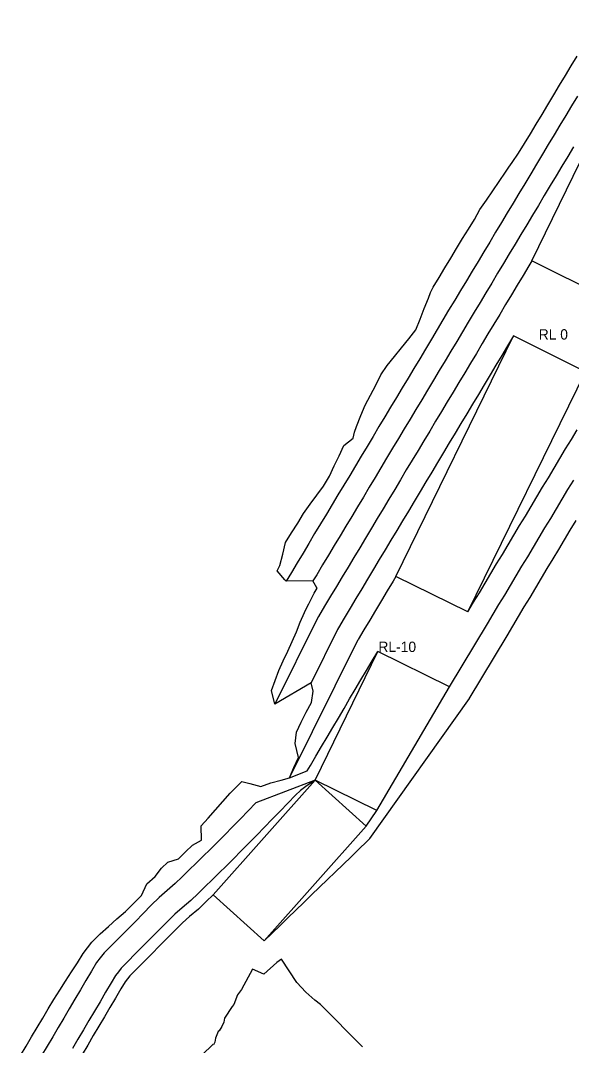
# Model space of a CAD drawing. Extents: x 115.113 to 115.1387, y -3.0991 to -3.0676.
# Drawn here: x 115.113827 to 115.115996, y -3.089755 to -3.085724 of the extents above; entities that cross this region are included whole.
import ezdxf

# ---------------------------------------------------------------- set-up
doc = ezdxf.new("R2010")
doc.units = 0
doc.header["$MEASUREMENT"] = 0
doc.layers.add('FeatureAttribs', color=7, linetype='Continuous')
doc.layers.add('HRS_SMT2_R1', color=7, linetype='Continuous')

# ---------------------------------------------------------------- blocks, each defined once
blk = doc.blocks.new('FEATURE')

msp = doc.modelspace()

# ---------------------------------------------------------------- linework, layer by layer
at = {"layer": 'HRS_SMT2_R1', "color": 4}
for points in [[(115.115836, -3.0866684, 0), (115.1162978, -3.0857237, 10)], [(115.1161185, -3.0868081, 0), (115.115836, -3.0866684, 0)], [(115.1153026, -3.087908, -10), (115.1157644, -3.0869633, 0)], [(115.1160469, -3.0871036, 0), (115.1157644, -3.0869633, 0)], [(115.1155851, -3.0880477, -10), (115.1160469, -3.0871036, 0)], [(115.1155851, -3.0880477, -10), (115.1153026, -3.087908, -10)], [(115.1149846, -3.0887087, -15), (115.1152309, -3.0882028, -10)], [(115.1155136, -3.088342, -10), (115.1152309, -3.0882028, -10)], [(115.1152269, -3.088828, -15), (115.1155136, -3.088342, -10)], [(115.1149846, -3.0887087, -15), (115.1145839, -3.0891592, -20)], [(115.1149846, -3.0887087, -15), (115.1151857, -3.0888896, -15)], [(115.1152269, -3.088828, -15), (115.1149846, -3.0887087, -15)], [(115.1151857, -3.0888896, -15), (115.1152269, -3.088828, -15)], [(115.1151857, -3.0888896, -15), (115.1147851, -3.08934, -20)], [(115.1147851, -3.08934, -20), (115.1145839, -3.0891592, -20)]]:
    msp.add_polyline3d(points, dxfattribs=at)
at = {"layer": 'HRS_SMT2_R1', "color": 6}
for points in [[(115.1138271, -3.0897914, -7.0888653), (115.113849, -3.0897543, -7.0888653), (115.1138707, -3.0897175, -7.0888653), (115.1138924, -3.0896807, -7.0888653), (115.1139142, -3.0896439, -7.0888653), (115.1139359, -3.0896071, -7.0888653), (115.1139577, -3.0895703, -7.0888653), (115.113981, -3.0895344, -7.2890124), (115.1140043, -3.0894985, -7.4876118), (115.1140275, -3.0894626, -7.6815109), (115.1140506, -3.0894266, -7.861196), (115.1140737, -3.08939, -8.0042591), (115.1140907, -3.0893678, -7.9976249), (115.114108, -3.0893454, -8.005044), (115.11414, -3.0893132, -7.9976249), (115.1141735, -3.0892842, -8.359992), (115.114206, -3.0892539, -8.5484514), (115.1142396, -3.0892247, -8.8994379), (115.1142709, -3.0891932, -8.8994379), (115.1143022, -3.0891617, -8.8994379), (115.1143231, -3.0891159, -6.9545989), (115.1143568, -3.0890868, -6.951622), (115.1143811, -3.0890551, -6.0535445), (115.1144065, -3.0890305, -6.0515041), (115.1144477, -3.0890178, -8.2348146), (115.1144753, -3.088991, -8.2348146), (115.1145029, -3.0889641, -8.2348146), (115.114538, -3.088945, -9.4336882), (115.1145373, -3.0888888, -4.9060869), (115.114564, -3.0888585, -4.6849098), (115.114593, -3.0888257, -4.4484396), (115.114622, -3.0887929, -4.2086573), (115.1146514, -3.0887605, -4.0374866), (115.1146655, -3.0887459, -4.0164371), (115.1146968, -3.0887135, -4), (115.1147287, -3.0887222, -5.4180713), (115.1147721, -3.0887341, -9.1332092), (115.1148111, -3.0887198, -9.2185793), (115.1148512, -3.0887085, -9.6566381), (115.114884, -3.0886992, -10), (115.1149013, -3.0886595, -9.7661514), (115.114919, -3.08862, -9.5698032), (115.1149067, -3.0885654, -5.643405), (115.1149119, -3.0885196, -3.9007895), (115.11493, -3.0884803, -3.7633529), (115.1149502, -3.088442, -3.8793118), (115.1149701, -3.0884036, -3.9611738), (115.1149776, -3.0883589, -2.4903233), (115.114969, -3.0883258, 0), (115.1148269, -3.0884096, 0), (115.114814, -3.0883566, 3.9014366), (115.1148282, -3.0883172, 4.4342198), (115.1148425, -3.0882779, 4.949708), (115.1148594, -3.0882399, 5.1482983), (115.1148771, -3.0882022, 5.2493176), (115.1148943, -3.0881643, 5.4046407), (115.1149112, -3.0881263, 5.6065307), (115.1149267, -3.0880876, 5.9795423), (115.1149433, -3.0880494, 6.2180014), (115.114948, -3.0880384, 6.3284664), (115.1149596, -3.0880157, 6.504086), (115.1149702, -3.0879949, 6.6573167), (115.1149814, -3.0879743, 6.7703133), (115.1149926, -3.0879542, 6.8583426), (115.1149918, -3.0879527, 6.8730364), (115.1149765, -3.087926, 10), (115.1148708, -3.0879271, 10), (115.1148656, -3.087921, 10.7403708), (115.1148363, -3.0878868, 15.5839586), (115.1148456, -3.0878649, 15.9467173), (115.1148581, -3.0878204, 17.3113213), (115.1148687, -3.0877747, 18.9117851), (115.1148926, -3.0877372, 18.7820377), (115.1149163, -3.0876995, 18.684145), (115.1149392, -3.0876613, 18.684145), (115.1149648, -3.0876248, 18.3385029), (115.1149922, -3.0875893, 17.7611027), (115.1150178, -3.0875529, 17.4020634), (115.1150408, -3.0875147, 17.4020634), (115.1150597, -3.0874741, 17.9178143), (115.115079, -3.0874338, 18.395916), (115.1150979, -3.0873936, 18.8911133), (115.1151347, -3.087365, 16.986433), (115.1151398, -3.0873407, 17.8913231), (115.1151478, -3.0873187, 18.3892555), (115.1151639, -3.0872763, 19.2721233), (115.1151813, -3.0872348, 20.0029926), (115.1152023, -3.0871955, 20.2513409), (115.1152236, -3.0871563, 20.4614983), (115.1152427, -3.0871159, 20.9556313), (115.1152683, -3.0870794, 20.6005783), (115.1152967, -3.0870445, 19.9034081), (115.1153249, -3.0870095, 19.2163639), (115.115353, -3.0869745, 18.5446339), (115.1153805, -3.0869391, 17.9488754), (115.1153978, -3.0868976, 18.6790123), (115.1154135, -3.0868555, 19.5891819), (115.1154299, -3.0868147, 20.3261719), (115.1154386, -3.0867923, 20.7796631), (115.1154489, -3.0867717, 20.9676456), (115.1154719, -3.0867336, 20.9676456), (115.1154948, -3.0866954, 20.9676456), (115.1155177, -3.0866573, 20.9676456), (115.1155407, -3.0866191, 20.9676456), (115.1155636, -3.0865809, 20.9676456), (115.1155871, -3.0865432, 20.8895359), (115.115611, -3.0865056, 20.7710018), (115.1156324, -3.0864665, 20.9651413), (115.115658, -3.08643, 20.609808), (115.1156828, -3.086393, 20.3683014), (115.1157081, -3.0863563, 20.0669613), (115.1157332, -3.0863194, 19.7801933), (115.1157464, -3.0863006, 19.6048908), (115.1157592, -3.0862816, 19.4697647), (115.1157839, -3.0862444, 19.2442722), (115.1158081, -3.086207, 19.0780258), (115.1158311, -3.0861689, 19.0780258), (115.115854, -3.0861307, 19.0780258), (115.1158769, -3.0860926, 19.0780258), (115.1158998, -3.0860544, 19.0780258), (115.1159228, -3.0860162, 19.0780258), (115.1159457, -3.0859781, 19.0780258), (115.1159686, -3.08594, 19.0780258), (115.1159916, -3.0859018, 19.0780258), (115.1160145, -3.0858637, 19.0780258)], [(115.1151712, -3.0897571, -20), (115.1150054, -3.0895904, -20), (115.1149844, -3.089574, -20), (115.114949, -3.0895419, -20), (115.1149124, -3.0895046, -20), (115.114853, -3.089412, -20), (115.1148341, -3.0894254, -20), (115.114783, -3.0894707, -20), (115.1147388, -3.0894515, -20), (115.1146961, -3.089532, -20), (115.1146803, -3.0895523, -20), (115.114666, -3.0895908, -20), (115.1146587, -3.0895982, -20), (115.1146284, -3.0896446, -20), (115.1146259, -3.0896599, -20), (115.1146188, -3.0896772, -20), (115.1146072, -3.0896944, -20), (115.1146036, -3.0896967, -20), (115.1145932, -3.0897228, -20), (115.1145912, -3.0897385, -20), (115.114586, -3.0897488, -20), (115.1145823, -3.0897479, -20), (115.1145002, -3.0898272, -20)]]:
    msp.add_polyline3d(points, dxfattribs=at)
at = {"layer": 'HRS_SMT2_R1', "color": 3}
for points in [[(115.1160156, -3.0860206, 10), (115.1159927, -3.0860587, 10), (115.1159697, -3.0860969, 10), (115.1159468, -3.086135, 10), (115.1159239, -3.0861732, 10), (115.1159009, -3.0862113, 10), (115.115878, -3.0862495, 10), (115.1158551, -3.0862876, 10), (115.1158322, -3.0863258, 10), (115.1158085, -3.0863652, 10), (115.1157856, -3.0864033, 10), (115.1157627, -3.0864415, 10), (115.1157397, -3.0864796, 10), (115.1157168, -3.0865178, 10), (115.1156939, -3.0865559, 10), (115.1156709, -3.0865941, 10), (115.115648, -3.0866322, 10), (115.1156251, -3.0866704, 10), (115.1156022, -3.0867085, 10), (115.1155793, -3.0867467, 10), (115.1155563, -3.0867848, 10), (115.1155334, -3.086823, 10), (115.1155097, -3.0868624, 10), (115.1154874, -3.0869003, 10), (115.1154646, -3.0869382, 10), (115.1154417, -3.0869763, 10), (115.1154187, -3.0870145, 10), (115.1153958, -3.0870526, 10), (115.1153729, -3.0870908, 10), (115.11535, -3.0871289, 10), (115.115327, -3.0871671, 10), (115.1153041, -3.0872052, 10), (115.1152812, -3.0872434, 10), (115.1152583, -3.0872815, 10), (115.1152353, -3.0873197, 10), (115.1152124, -3.0873579, 10), (115.1151888, -3.0873972, 10), (115.1151664, -3.0874352, 10), (115.1151436, -3.087473, 10), (115.1151207, -3.0875112, 10), (115.1150978, -3.0875493, 10), (115.1150748, -3.0875875, 10), (115.1150519, -3.0876256, 10), (115.115029, -3.0876638, 10), (115.1150061, -3.0877019, 10), (115.1149831, -3.0877401, 10), (115.1149602, -3.0877783, 10), (115.1149373, -3.0878164, 10), (115.1149143, -3.0878545, 10), (115.1148914, -3.0878927, 10), (115.1148708, -3.0879271, 10)], [(115.115836, -3.0866684, 0), (115.1158249, -3.0866876, 0), (115.115802, -3.0867257, 0), (115.1157791, -3.0867639, 0), (115.1157562, -3.086802, 0), (115.1157332, -3.0868402, 0), (115.1157103, -3.0868783, 0), (115.1156874, -3.0869165, 0), (115.1156643, -3.086955, 0), (115.1156415, -3.0869935, 0), (115.1156186, -3.0870317, 0), (115.1155957, -3.0870698, 0), (115.1155727, -3.087108, 0), (115.1155498, -3.0871461, 0), (115.1155269, -3.0871843, 0), (115.115504, -3.0872224, 0), (115.115481, -3.0872606, 0), (115.1154581, -3.0872987, 0), (115.1154352, -3.0873369, 0), (115.1154122, -3.087375, 0), (115.1153893, -3.0874132, 0), (115.1153664, -3.0874514, 0), (115.1153433, -3.0874898, 0), (115.1153205, -3.0875284, 0), (115.1152976, -3.0875665, 0), (115.1152747, -3.0876047, 0), (115.1152517, -3.0876428, 0), (115.1152288, -3.087681, 0), (115.1152059, -3.0877191, 0), (115.115183, -3.0877573, 0), (115.11516, -3.0877954, 0), (115.1151371, -3.0878336, 0), (115.1151142, -3.0878718, 0), (115.1150913, -3.0879099, 0), (115.1150683, -3.0879481, 0), (115.1150454, -3.0879862, 0), (115.1150217, -3.0880256, 0), (115.114998, -3.0880658, 0), (115.1149933, -3.0880745, 0), (115.1148269, -3.0884096, 0)], [(115.1155851, -3.0880477, -10), (115.1156077, -3.08801, -10), (115.1156303, -3.0879723, -10), (115.1156529, -3.0879347, -10), (115.1156755, -3.087897, -10), (115.1156981, -3.0878593, -10), (115.1157207, -3.0878216, -10), (115.1157433, -3.087784, -10), (115.1157659, -3.0877463, -10), (115.1157885, -3.0877086, -10), (115.1158111, -3.0876709, -10), (115.1158337, -3.0876333, -10), (115.1158563, -3.0875956, -10), (115.1158789, -3.0875579, -10), (115.1159015, -3.0875202, -10), (115.1159241, -3.0874826, -10), (115.1159467, -3.0874449, -10), (115.1159693, -3.0874072, -10), (115.115992, -3.0873696, -10), (115.1160146, -3.0873319, -10)], [(115.1155907, -3.0883887, -20), (115.1157391, -3.0881411, -20), (115.1157617, -3.0881034, -20), (115.1157843, -3.0880657, -20), (115.1158069, -3.088028, -20), (115.1158295, -3.0879904, -20), (115.1158521, -3.0879527, -20), (115.1158747, -3.087915, -20), (115.1158973, -3.0878774, -20), (115.11592, -3.0878397, -20), (115.1159426, -3.087802, -20), (115.1159652, -3.0877644, -20), (115.1159878, -3.0877267, -20), (115.1160104, -3.087689, -20)], [(115.1153026, -3.087908, -10), (115.1152911, -3.0879271, -10), (115.1152682, -3.0879653, -10), (115.1152452, -3.0880034, -10), (115.1152223, -3.0880416, -10), (115.1151994, -3.0880797, -10), (115.1151763, -3.0881182, -10), (115.1151535, -3.0881567, -10)], [(115.114884, -3.0886992, -10), (115.1151535, -3.0881567, -10)], [(115.1151998, -3.0889385, -20), (115.115591, -3.0883881, -20)], [(115.1149846, -3.0887087, -15), (115.1147524, -3.0887985, -15), (115.1147219, -3.0888299, -15), (115.1146913, -3.0888612, -15), (115.1146608, -3.0888925, -15), (115.1146302, -3.0889238, -15), (115.1146005, -3.0889543, -15), (115.1145729, -3.0889812, -15), (115.1145453, -3.0890081, -15), (115.1145177, -3.0890349, -15), (115.11449, -3.0890618, -15), (115.1144624, -3.0890886, -15), (115.1144353, -3.089115, -15), (115.1144039, -3.0891421, -15), (115.1143723, -3.0891693, -15), (115.114341, -3.0892007, -15), (115.1143097, -3.0892322, -15), (115.1142784, -3.0892637, -15), (115.1142471, -3.0892951, -15), (115.1142157, -3.0893266, -15), (115.1141844, -3.0893581, -15), (115.1141553, -3.0893873, -15), (115.1141405, -3.0894065, -15), (115.1141259, -3.0894256, -15), (115.1141059, -3.0894595, -15), (115.1140841, -3.0894964, -15), (115.1140624, -3.0895332, -15), (115.1140406, -3.08957, -15), (115.1140189, -3.0896068, -15), (115.1139971, -3.0896436, -15), (115.1139754, -3.0896804, -15), (115.1139536, -3.0897172, -15), (115.1139319, -3.089754, -15), (115.1139101, -3.0897908, -15)], [(115.1151998, -3.0889385, -20), (115.1151882, -3.0889497, -20), (115.1151572, -3.0889797, -20), (115.1151262, -3.0890098, -20), (115.1150952, -3.0890398, -20), (115.1150642, -3.0890698, -20), (115.1150332, -3.0890998, -20), (115.1150021, -3.0891299, -20), (115.1149711, -3.0891599, -20), (115.1149401, -3.0891899, -20), (115.1149091, -3.0892199, -20), (115.1148781, -3.08925, -20), (115.1148471, -3.08928, -20), (115.1148161, -3.08931, -20), (115.1147851, -3.08934, -20)], [(115.1145839, -3.0891592, -20), (115.1145562, -3.0891861, -20), (115.1145262, -3.0892154, -20), (115.1144916, -3.0892451, -20), (115.114464, -3.0892689, -20), (115.1144364, -3.0892966, -20), (115.1144051, -3.0893281, -20), (115.1143738, -3.0893596, -20), (115.1143425, -3.0893911, -20), (115.1143112, -3.0894225, -20), (115.1142797, -3.0894541, -20), (115.1142567, -3.0894772, -20), (115.1142473, -3.0894894, -20), (115.1142377, -3.0895019, -20), (115.1142219, -3.0895287, -20), (115.1142001, -3.0895656, -20), (115.1141784, -3.0896024, -20), (115.1141566, -3.0896392, -20), (115.1141349, -3.089676, -20), (115.1141131, -3.0897128, -20), (115.1140914, -3.0897497, -20), (115.1140696, -3.0897865, -20)]]:
    msp.add_polyline3d(points, dxfattribs=at)
at = {"layer": 'HRS_SMT2_R1', "color": 1}
for points in [[(115.1160009, -3.0862199, 10), (115.1159779, -3.0862581, 10), (115.115955, -3.0862962, 10), (115.1159321, -3.0863344, 10), (115.1159091, -3.0863726, 10), (115.1158855, -3.0864119, 10), (115.1158626, -3.0864501, 10), (115.1158397, -3.0864882, 10), (115.1158167, -3.0865264, 10), (115.1157938, -3.0865645, 10), (115.1157709, -3.0866027, 10), (115.1157479, -3.0866408, 10), (115.115725, -3.086679, 10), (115.1157021, -3.0867171, 10), (115.1156792, -3.0867553, 10), (115.1156562, -3.0867934, 10), (115.1156333, -3.0868316, 10), (115.1156104, -3.0868698, 10), (115.1155869, -3.0869088, 10), (115.1155645, -3.0869468, 10), (115.1155416, -3.0869849, 10), (115.1155187, -3.0870231, 10), (115.1154957, -3.0870612, 10), (115.1154728, -3.0870994, 10), (115.1154499, -3.0871375, 10), (115.115427, -3.0871757, 10), (115.115404, -3.0872138, 10), (115.1153811, -3.087252, 10), (115.1153582, -3.0872901, 10), (115.1153353, -3.0873283, 10), (115.1153123, -3.0873664, 10), (115.1152894, -3.0874046, 10), (115.1152659, -3.0874437, 10), (115.1152435, -3.0874816, 10), (115.1152206, -3.0875198, 10), (115.1151977, -3.0875579, 10), (115.1151747, -3.0875961, 10), (115.1151518, -3.0876342, 10), (115.1151289, -3.0876724, 10), (115.115106, -3.0877105, 10), (115.1150831, -3.0877487, 10), (115.1150601, -3.0877868, 10), (115.1150372, -3.087825, 10), (115.1150143, -3.0878631, 10), (115.1149913, -3.0879013, 10), (115.1149765, -3.087926, 10)], [(115.1157644, -3.0869633, 0), (115.1157413, -3.0870017, 0), (115.1157185, -3.0870403, 0), (115.1156956, -3.0870784, 0), (115.1156727, -3.0871166, 0), (115.1156497, -3.0871547, 0), (115.1156268, -3.0871929, 0), (115.1156039, -3.087231, 0), (115.1155809, -3.0872692, 0), (115.115558, -3.0873073, 0), (115.1155351, -3.0873455, 0), (115.1155122, -3.0873836, 0), (115.1154892, -3.0874218, 0), (115.1154663, -3.08746, 0), (115.1154434, -3.0874981, 0), (115.1154203, -3.0875366, 0), (115.1153975, -3.0875751, 0), (115.1153746, -3.0876133, 0), (115.1153517, -3.0876514, 0), (115.1153287, -3.0876896, 0), (115.1153058, -3.0877277, 0), (115.1152829, -3.0877659, 0), (115.1152599, -3.0878041, 0), (115.115237, -3.0878422, 0), (115.1152141, -3.0878803, 0), (115.1151912, -3.0879185, 0), (115.1151683, -3.0879567, 0), (115.1151453, -3.0879948, 0), (115.1151224, -3.088033, 0), (115.1150989, -3.088072, 0), (115.1150762, -3.0881106, 0), (115.1150731, -3.0881163, 0), (115.114969, -3.0883258, 0)], [(115.1155136, -3.088342, -10), (115.1156621, -3.0880944, -10), (115.1156847, -3.0880567, -10), (115.1157073, -3.088019, -10), (115.1157299, -3.0879814, -10), (115.1157525, -3.0879437, -10), (115.1157751, -3.087906, -10), (115.1157977, -3.0878683, -10), (115.1158203, -3.0878307, -10), (115.1158429, -3.087793, -10), (115.1158655, -3.0877553, -10), (115.1158881, -3.0877176, -10), (115.1159107, -3.08768, -10), (115.1159333, -3.0876423, -10), (115.1159559, -3.0876046, -10), (115.1159786, -3.087567, -10), (115.1160012, -3.0875293, -10)], [(115.114884, -3.0886992, -10), (115.114954, -3.0886721, -10), (115.1149662, -3.0886515, -10), (115.1149883, -3.0886141, -10), (115.1150103, -3.0885767, -10), (115.1150324, -3.0885393, -10), (115.1150544, -3.0885019, -10), (115.1150765, -3.0884646, -10), (115.1150985, -3.0884272, -10), (115.1151206, -3.0883898, -10), (115.1151427, -3.0883524, -10), (115.1151647, -3.088315, -10), (115.1151868, -3.0882776, -10), (115.1152088, -3.0882402, -10), (115.1152309, -3.0882028, -10)], [(115.1149846, -3.0887087, -15), (115.1149486, -3.0887337, -15), (115.1149268, -3.0887489, -15), (115.1149083, -3.0887678, -15), (115.1148777, -3.0887992, -15), (115.1148472, -3.0888305, -15), (115.1148166, -3.0888618, -15), (115.1147861, -3.0888932, -15), (115.1147555, -3.0889245, -15), (115.114725, -3.0889558, -15), (115.1146944, -3.0889871, -15), (115.1146639, -3.0890185, -15), (115.1146354, -3.0890462, -15), (115.1146078, -3.089073, -15), (115.1145802, -3.0890999, -15), (115.1145526, -3.0891268, -15), (115.114525, -3.0891536, -15), (115.1144959, -3.0891819, -15), (115.1144624, -3.0892107, -15), (115.1144334, -3.0892357, -15), (115.1144046, -3.0892647, -15), (115.1143733, -3.0892962, -15), (115.114342, -3.0893276, -15), (115.1143107, -3.0893591, -15), (115.1142794, -3.0893906, -15), (115.114248, -3.0894221, -15), (115.1142229, -3.0894472, -15), (115.1142117, -3.0894618, -15), (115.1142004, -3.0894764, -15), (115.1141832, -3.0895057, -15), (115.1141614, -3.0895425, -15), (115.1141397, -3.0895793, -15), (115.114118, -3.0896161, -15), (115.1140962, -3.089653, -15), (115.1140745, -3.0896898, -15), (115.1140527, -3.0897266, -15), (115.114031, -3.0897634, -15)]]:
    msp.add_polyline3d(points, dxfattribs=at)

# ---------------------------------------------------------------- block references
at = {"layer": 'FeatureAttribs'}
ref = msp.add_blockref('FEATURE', (115.1158637, -3.0869775), dxfattribs=at)
ref.add_attrib('NAME', 'RL 0', (115.1158637, -3.0869775), dxfattribs={"height": 0.00004066})
ref = msp.add_blockref('FEATURE', (115.1152336, -3.0882051, -10), dxfattribs=at)
ref.add_attrib('NAME', 'RL-10', (115.1152336, -3.0882051, -10), dxfattribs={"height": 0.00004066})

doc.saveas('drawing.dxf')
